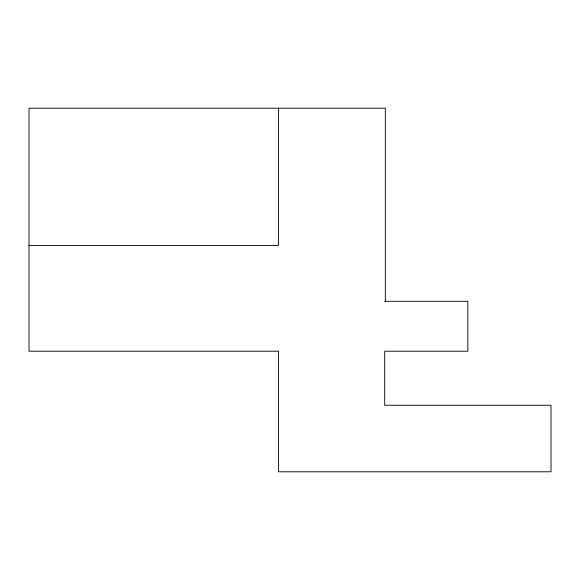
<?xml version="1.0" encoding="UTF-8"?>
<svg xmlns="http://www.w3.org/2000/svg" width="580" height="580" viewBox="0 0 580 580"><rect width="100%" height="100%" fill="white"/><g stroke="black" fill="none" stroke-linecap="round" stroke-linejoin="round"><path stroke-width="0.87" d="M29 245.427L278.48 245.427L278.48 108.206M384.678 301.31L467.842 301.31L467.842 351.212L384.678 351.212L384.678 405.26L551 405.26L551 471.794L278.48 471.794L278.48 351.212L29 351.212L29 108.206L385.345 108.206L385.345 301.31"/></g></svg>
